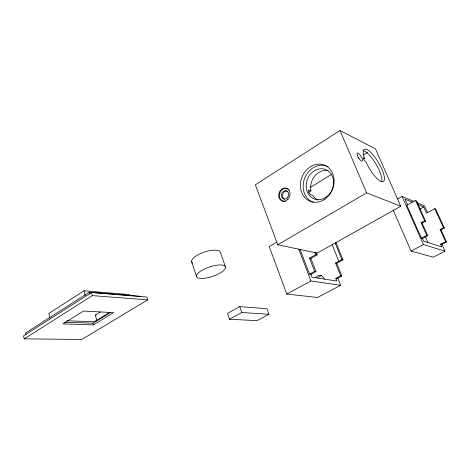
<?xml version="1.0" encoding="UTF-8"?>
<svg xmlns="http://www.w3.org/2000/svg" width="470" height="470" viewBox="0 0 470 470"><rect width="100%" height="100%" fill="white"/><g stroke="black" fill="none" stroke-linecap="round" stroke-linejoin="round"><path stroke-width="0.7" d="M130.078 295.994L129.667 294.59L83.989 290.818L48.792 313.484L49.961 318.055M340.027 130.542L255.363 184.775L277.776 244.747L317.209 253.095L400.781 206.26L375.454 148.837L340.027 130.542L366.653 192.87L400.781 206.26M140.46 296.329L89.382 292.181L25.515 333.024L25.938 334.781M91.468 292.546L23.5 335.909L24.211 338.852L81.874 339.457L147.733 299.854L146.881 297.034L91.468 292.546L92.32 295.618L147.733 299.854M24.211 338.852L92.32 295.618M95.763 321.245L96.873 320.569L95.345 315.059L100.333 311.986M310.482 187.301L331.767 174.264M363.704 154.712L367.458 152.409M109.886 312.245L94.247 321.786L66.769 320.763M64.69 322.197L92.995 323.19L110.656 312.421M308.59 192.318L311.046 190.826L310.811 189.992A15.598 13.289 -69 0 1 328.054 170.71M363.492 158.954L364.52 158.325A18.759 5.417 59.4 0 1 373.151 155.012A18.759 5.417 59.4 0 1 383.749 181.273A18.759 5.417 59.4 0 1 366.195 162.473L365.813 161.533L364.514 160.922L363.099 157.65L364.52 158.325M93.46 324.876L113.576 312.638L83.46 311.058L62.968 323.883L93.46 324.876L92.995 323.19M276.795 242.144L269.245 246.568L286.788 294.061L317.544 297.481L340.609 285.319L337.636 277.817M277.776 244.747L366.653 192.87M397.69 198.945L402.085 196.46L413.982 201.471M309.489 258.142L310.882 258.412L315.981 271.584L314.6 271.355L309.489 258.142L315.822 254.599L317.197 254.887L316.416 252.883M310.882 258.412L317.197 254.887M425.632 221.182L416.461 200.837L415.445 200.402L406.779 205.237L421.402 238.149L422.418 238.478L427.729 235.664L422.101 223.091L421.085 222.721L424.627 220.806L425.632 221.182L422.101 223.091M239.759 306.628L227.451 313.42L229.425 319.242L257.002 320.663L268.963 314.283L266.972 308.725L239.759 306.628L241.78 312.485L268.963 314.283M419.951 209.021L423.681 206.959L426.49 213.163L434.774 208.639L435.649 208.997L444.344 228.02L440.96 229.807L440.108 229.495L443.492 227.703L444.344 228.02M299.93 249.112L309.53 274.127L314.6 271.355M309.53 274.127L310.923 274.351L315.981 271.584M229.425 319.242L241.78 312.485M335.586 263.03L336.749 263.265L341.819 275.966L340.662 275.772L335.586 263.03L341.825 259.628L342.982 259.863L336.05 242.614M342.982 259.863L336.749 263.265M286.788 294.061L310.934 280.972L340.609 285.319M310.923 274.351L312.015 277.188L336.867 281.048L335.809 278.363L340.662 275.772M341.819 275.966L336.972 278.551L335.809 278.363M421.402 238.149L426.731 235.323L427.729 235.664M393.067 209.861L411.062 251.074L423.441 244.576L445.037 251.15L441.724 243.836M422.418 238.478L423.617 241.186L441.741 246.885L440.578 244.312L445.66 241.68L446.5 241.962L440.96 229.807M446.5 241.962L441.43 244.588L440.578 244.312M445.037 251.15L433.281 257.184L411.062 251.074M95.345 315.059L96.321 315.106M311.046 190.826L308.373 189.892L309.178 192.718L310.259 194.504L312.926 195.408L313.719 196.748A15.598 13.289 -69 0 0 318.125 200.15M412.29 202.206L404.917 199.133L407.531 205.008M417.654 204.444L423.681 206.959M417.289 202.864L424.557 205.925L427.571 212.575M434.774 208.639L443.492 227.703M440.108 229.495L445.66 241.68M415.445 200.402L424.627 220.806M421.085 222.721L426.731 235.323M425.291 236.627L427.953 242.591M402.085 196.46L423.441 244.576M335.145 243.002L341.825 259.628M332.178 244.67L338.817 261.273M314.777 251.92L315.822 254.599M298.75 249.165L310.934 280.972M225.494 267.019A15.257 4.97 -18.6 0 0 202.829 269.809A15.257 4.97 -18.6 0 0 204.632 278.281A15.257 4.97 -18.6 0 0 225.494 267.019L220.465 252.437A15.152 5.229 -18.5 0 0 202.776 252.666A15.152 5.229 -18.5 0 0 192.6 262.983M191.678 261.866L196.525 276.572M89.382 292.181L89.888 294.009M83.989 290.818L85.27 295.495M362.846 150.588A18.724 5.47 59.4 0 1 375.542 163.366A18.724 5.47 59.4 0 1 381.787 181.596M358.07 157.374A4.77 1.439 59.1 0 1 358.704 158.437M318.031 277.788A5.716 4.994 -81.9 0 1 321.48 275.755M315.775 277.435A5.746 5.011 -81.9 0 1 324.294 279.11M284.773 199.251A4.271 3.549 -72.4 0 1 282.834 194.022A4.271 3.549 -72.4 0 1 287.564 191.178M284.215 201.442A6.686 5.552 -72.4 0 1 280.073 192.371A6.686 5.552 -72.4 0 1 289.273 189.951M285.695 201.289A6.686 5.552 -72.4 0 1 284.703 201.442M313.302 202.329A19.317 16.397 -69.1 0 1 304.883 177.689A19.317 16.397 -69.1 0 1 328.154 166.727M287.763 199.445A6.698 5.558 -72.4 0 0 286.571 188.311A6.698 5.558 -72.4 0 0 278.728 196.137A6.698 5.558 -72.4 0 0 287.763 199.445M324.582 199.38A19.434 16.456 -69.2 0 0 326.773 166.339A19.434 16.456 -69.2 0 0 300.453 183.87A19.434 16.456 -69.2 0 0 324.582 199.38M357.329 155.229A4.782 1.422 59.1 0 0 362.076 161.245A4.782 1.422 59.1 0 0 359.926 154.789A4.782 1.422 59.1 0 0 357.329 155.229M287.246 197.905A4.277 3.554 -72.4 0 0 286.43 190.808A4.277 3.554 -72.4 0 0 281.448 195.849A4.277 3.554 -72.4 0 0 287.246 197.905M325.781 197.324A15.757 13.372 -69.1 0 0 327.608 170.54A15.757 13.372 -69.1 0 0 306.211 184.675A15.757 13.372 -69.1 0 0 325.781 197.324"/></g></svg>
